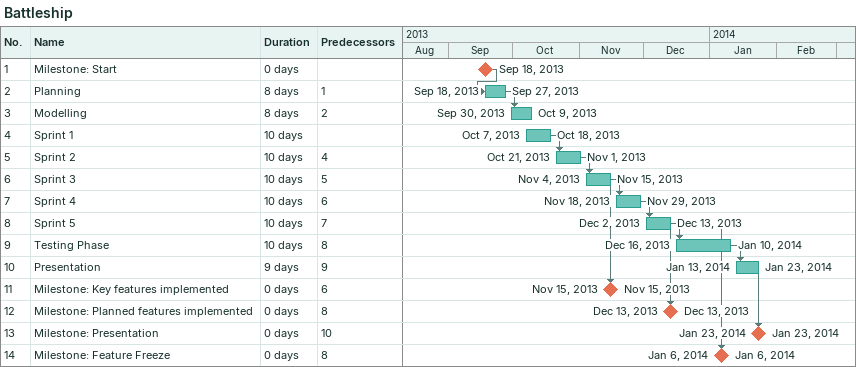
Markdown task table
Battleship

| ID | Task | Duration | Start | Finish | Predecessors |
|---|---|---|---|---|---|
| 1 | Milestone: Start | 0d | 2013-09-18 | 2013-09-18 |  |
| 2 | Planning | 8d | 2013-09-18 | 2013-09-27 | 1 |
| 3 | Modelling | 8d | 2013-09-30 | 2013-10-09 | 2 |
| 4 | Sprint 1 | 10d | 2013-10-07 | 2013-10-18 |  |
| 5 | Sprint 2 | 10d | 2013-10-21 | 2013-11-01 | 4 |
| 6 | Sprint 3 | 10d | 2013-11-04 | 2013-11-15 | 5 |
| 7 | Sprint 4 | 10d | 2013-11-18 | 2013-11-29 | 6 |
| 8 | Sprint 5 | 10d | 2013-12-02 | 2013-12-13 | 7 |
| 9 | Testing Phase | 10d | 2013-12-16 | 2014-01-10 | 8 |
| 10 | Presentation | 9d | 2014-01-13 | 2014-01-23 | 9 |
| 11 | Milestone: Key features implemented | 0d | 2013-11-15 | 2013-11-15 | 6 |
| 12 | Milestone: Planned features implemented | 0d | 2013-12-13 | 2013-12-13 | 8 |
| 13 | Milestone: Presentation | 0d | 2014-01-23 | 2014-01-23 | 10 |
| 14 | Milestone: Feature Freeze | 0d | 2014-01-06 | 2014-01-06 | 8 |
